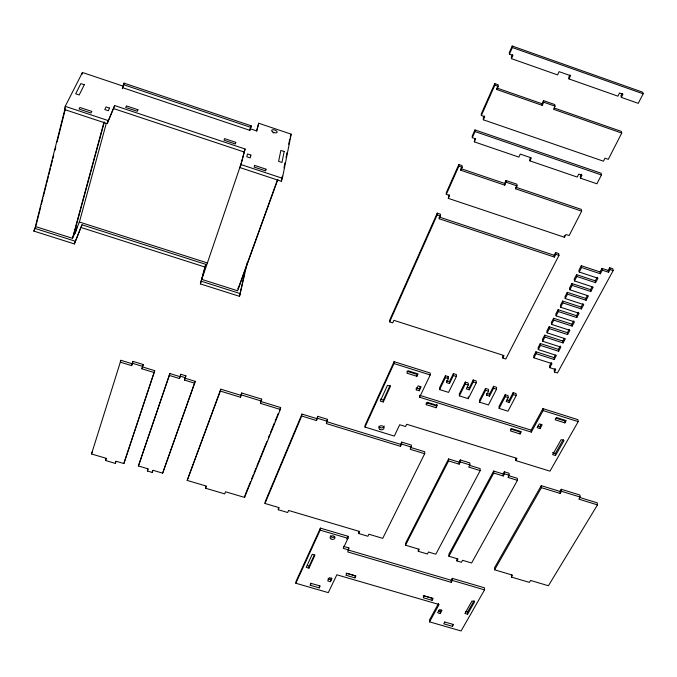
<?xml version="1.0" encoding="UTF-8"?>
<svg xmlns="http://www.w3.org/2000/svg" width="677" height="677" viewBox="0 0 677 677"><rect width="100%" height="100%" fill="white"/><g stroke="black" fill="none" stroke-linecap="round" stroke-linejoin="round"><path stroke-width="1.02" d="M439.618 389.58L445.432 377.639L445.441 375.727L448.428 376.674L448.436 378.578L446.481 382.581L449.477 383.52L453.395 375.523L453.387 373.611L456.383 374.559L456.4 376.471L448.563 392.389L439.618 389.58L439.635 387.659L445.441 375.727M448.301 198.353L449.579 195.484L446.304 194.384L446.304 192.674L458.811 164.519L462.112 165.637L462.146 167.312L460.834 170.265L504.746 185.126L506.117 182.215L505.99 180.514L516.898 184.212L517.042 185.913L515.654 188.824L581.661 211.165L569.137 235.571L565.947 234.504L564.525 237.288L448.301 198.353L449.147 194.722M446.481 382.581L446.481 380.66L449.469 381.608L449.477 383.52M440.27 613.531L441.979 610.434L439.331 609.664L437.621 612.761L440.27 613.531L440.278 611.458L441.133 609.909M439.195 218.764L440.448 215.946L440.456 214.211L437.224 213.137L389.749 320.026L389.647 321.88L392.736 322.87L393.87 320.331L504.018 355.569L502.757 358.031L505.778 358.996L558.965 255.39L558.737 253.596L555.58 252.546L554.192 255.271L554.404 257.065L439.195 218.764L439.204 217.021L554.192 255.271M389.647 321.88L437.198 214.871L437.224 213.137M426.29 402.739L426.256 404.668L436.123 407.749L436.902 404.254M432.104 600.313L433.136 598.426L424.217 595.836L423.201 597.723L432.104 600.313L432.129 598.248L423.243 595.658M343.4 546.322L348.9 547.947L347.783 551.958L451.246 582.338L451.237 580.274L452.295 578.353L484.47 587.814L484.537 589.879L461.088 630.964L429.565 621.858L429.59 619.785L438.586 603.368M419.596 397.196L430.225 374.973L430.25 373.069L394.09 361.662L365.157 425.122L365.005 427.069L394.319 436.081L399.701 424.724L405.574 426.544L406.665 424.259L516.957 458.363L515.739 460.572L549.995 471.158L578.2 421.627L577.955 419.672L542.937 408.62L531.166 430.149L531.318 432.112L419.596 397.196L419.647 395.275L531.166 430.149M358.785 531.496L358.632 533.518L367.89 536.26L368.872 534.238L382.742 538.342L424.674 453.717L424.716 451.745L410.27 447.319M469.635 465.387L480.128 468.611L480.188 470.608L435.819 554.201L428.49 552.026L427.441 554.023L418.276 551.315L418.327 549.267M419.3 388.835L416.321 387.904L416.262 389.817L419.249 390.756L419.3 388.835L420.425 386.465M416.914 376.31L418.047 373.907L407.994 370.742L406.877 373.154L416.914 376.31L416.964 374.406L406.945 371.25M424.674 453.717L410.203 449.283L411.286 447.057L411.354 445.085L401.689 442.123L400.615 444.357L400.53 446.321L326.356 423.574L327.558 419.351L317.716 416.33L316.506 420.552L301.697 416.008L301.959 414.079L316.743 418.614M418.276 551.315L419.317 549.309L405.523 545.222L405.599 543.191L448.58 458.93L459.116 462.163L459.141 464.151L448.58 460.91L448.58 458.93M400.53 446.321L401.605 444.078L401.689 442.123M365.005 427.069L393.997 363.549L394.09 361.662M383.25 401.994L390.477 386.279L387.472 385.348L380.271 401.072L383.25 401.994L383.368 400.073L390.155 385.298M354.985 577.87L355.924 575.941L346.869 573.301L345.93 575.23L354.985 577.87L355.137 575.822L346.099 573.191M348.74 549.969L343.222 548.353L347.986 538.342L348.156 536.319L320.382 528.119L296.103 581.221L295.857 583.261L328.294 592.629L336.841 574.79L439.077 604.519L429.565 621.858M330.444 581.695L331.975 578.496L329.259 577.709L327.736 580.908L330.444 581.695L331.4 578.048M319.299 587.873L320.204 585.969L310.515 583.227L310.286 585.266L319.299 587.873L319.51 585.825M295.857 583.261L320.162 530.133L320.382 528.119M308.966 568.155L314.983 555.098L312.232 554.294L306.232 567.36L308.966 568.155L309.194 566.116L314.348 554.937M316.506 420.552L317.716 416.33M358.632 533.518L359.605 531.487L288.588 510.458L287.691 512.523L278.272 509.739L278.56 507.742M278.272 509.739L279.161 507.665L264.986 503.468L265.299 501.471L301.959 414.079M280.346 409.467L280.65 407.546L260.772 401.444L260.433 403.357L280.346 409.467L244.566 497.417L225.517 491.773L224.688 493.88L205.58 488.227L206.003 486.247M260.433 403.357L261.694 399.125L241.714 392.99L240.437 397.23L220.355 391.069L220.778 389.173L240.817 395.317M244.566 497.417L244.913 495.429M240.437 397.23L241.714 392.99M123.248 86.182L122.579 87.671L249.838 130.322L250.828 127.394L251.226 125.837L124.077 83.153L123.248 86.174L82.433 72.498L65.212 106.34L64.417 109.488L107.169 123.637L114.65 105.57L245.082 148.999L240.09 167.617L281.302 181.25L282.334 176.113M283.976 167.888L285.009 162.742M286.041 157.606L287.073 152.469M288.724 144.243L289.748 139.098M281.302 181.25L282.377 178.279L291.195 134.173L258.716 123.248L256.532 130.991M36.338 224.51L33.85 231.085L74.352 243.94L81.985 224.789L205.791 264.343L200.392 283.925L239.506 296.331L244.389 274.177M239.506 296.331L247.283 262.71M238.499 286.921L238.05 288.944L277.511 179.659M205.58 488.227L206.392 486.111L187.19 480.425L220.778 389.173M147.908 469.043L147.383 470.997L152.223 472.436L152.968 470.287L162.649 473.155L194.688 383.199L195.154 381.312L185.049 378.206L185.879 375.837L180.81 374.279L179.49 378.536L169.335 375.422L169.842 373.543L179.98 376.657M258.716 123.248L256.82 130.974L250.228 128.765L251.226 125.837M65.237 107.88L35.39 226.516L72.498 238.312L79.412 222.022L106.323 123.222M36.482 223.74L40.848 206.375M41.365 204.336L42.905 198.2M43.421 196.161L46.248 184.923M46.764 182.883L48.304 176.756M48.82 174.708L50.369 168.581M50.877 166.542L52.425 160.407M52.933 158.367L53.711 155.304M54.998 150.192L55.768 147.129M57.054 142.026L65.28 109.335M162.649 473.155L195.154 381.312M240.09 167.617L245.082 148.999M249.838 130.322L250.228 128.765M81.917 74.529L82.433 72.498M194.688 383.199L184.567 380.093L185.049 378.206M184.567 380.093L185.879 375.837M179.49 378.536L180.81 374.279M152.223 472.436L152.74 470.473M200.392 283.925L205.791 264.343M72.498 238.312L104.08 121.843M73.251 236.535L104.25 122.266M75.739 230.671L74.986 233.43L76.222 230.527M76.467 229.605L76.966 227.768M74.352 243.94L81.985 224.789M107.169 123.637L114.65 105.57M122.309 88.679L124.077 83.153M147.383 470.997L148.128 468.856L138.413 465.979L169.842 373.543M154.153 372.545L154.695 370.666L142.441 366.909L141.874 368.787L154.153 372.545L123.857 463.542L116.038 461.223L115.327 463.398L105.544 460.504L106.145 458.549M123.857 463.542L154.695 370.666M115.327 463.398L115.911 461.443M143.219 364.505L142.652 366.384L132.387 363.236L132.971 361.366L143.219 364.505L141.874 368.787M131.617 365.639L132.201 363.769L120.912 360.299L120.303 362.17L131.617 365.639L132.971 361.366M105.544 460.504L106.247 458.329L91.522 453.971L120.912 360.299M91.522 453.971L92.148 452.024M240.953 164.206L201.797 279.398L237.635 290.788L277.875 179.388M138.413 465.979L169.335 375.422M290.162 137.042L291.195 134.173M187.19 480.425L220.355 391.069M261.085 400.674L261.694 399.125M245.311 494.455L250.473 481.762M251.666 478.834L253.249 474.924M254.044 472.969L256.033 468.086M256.828 466.131L266.755 441.726M268.337 437.816L269.531 434.888M270.326 432.933L274.295 423.167M275.09 421.212L278.264 413.402M279.457 410.474L280.65 407.546M264.986 503.468L301.697 416.008M327.558 419.351L326.568 421.636L400.615 444.357M621.748 133.073L553.541 109.293L555.03 106.162L554.793 104.563L543.529 100.628L543.733 102.227L542.26 105.367L496.85 89.542L498.272 86.36L498.162 84.794L494.743 83.601L481.271 113.931L481.347 115.539L484.732 116.706L483.353 119.795L603.444 161.202L604.967 158.206L608.268 159.349L621.748 133.073L621.384 131.431L554.294 108.041M446.304 194.384L458.837 166.195L458.811 164.519M474.949 129.925L472.241 136.018L472.301 137.668L475.66 138.819L474.306 141.857L518.861 157.098L520.274 154.094L531.36 157.893L529.939 160.881L577.253 177.069L578.733 174.107L582.017 175.233L580.527 178.186L596.911 183.789L601.455 174.954L601.125 173.244L474.949 129.925L475.009 131.558L472.301 137.668M481.347 115.539L494.845 85.167L494.743 83.601M512.235 46.036L509.307 52.62L509.442 54.143L512.929 55.37L511.465 58.654L557.56 74.902L559.084 71.66L570.55 75.706L569.01 78.938L617.932 96.176L619.531 92.994L622.925 94.196L621.325 97.378L638.25 103.344L643.15 93.807L642.727 92.216L512.235 46.036L512.379 47.551L509.442 54.143M484.309 115.869L483.276 118.187L483.353 119.795M474.924 138.692L474.306 141.857M512.413 54.668L511.321 57.122L511.465 58.654M310.286 585.266L311.175 583.362M504.746 185.126L504.627 183.425L505.99 180.514M542.26 105.367L542.049 103.767L543.529 100.628M33.85 231.085L35.636 227.311M416.262 389.817L418.141 385.856L421.136 386.795L419.249 390.756M346.861 539.044L348.156 536.319M530.472 157.707L529.761 159.205L529.939 160.881M569.899 74.952L568.748 77.373L569.01 78.938M348.274 549.267L348.9 547.947M426.256 404.668L427.382 402.333L437.266 405.413L436.123 407.749M447.649 378.265L448.428 376.674M449.469 381.608L453.387 373.611M465.268 382.082L459.353 393.955L459.37 395.876L468.281 398.677L476.261 382.835L476.21 380.923L473.223 379.975L469.237 387.929L469.279 389.85L466.301 388.911L468.289 384.942L468.247 383.021L465.268 382.082L465.302 383.994L459.37 395.876M469.279 389.85L473.274 381.896L473.223 379.975M581.365 174.277L580.257 176.485L580.527 178.186M622.146 93.392L620.944 95.779L621.325 97.378M486.543 395.233L488.566 391.281L488.489 389.36L485.519 388.42L479.494 400.225L479.553 402.163L488.422 404.948L496.554 389.199L496.461 387.269L493.499 386.33L489.429 394.242L489.505 396.172L486.543 395.233L486.467 393.303M405.523 545.222L448.58 460.91M479.553 402.163L485.595 390.341L485.519 388.42M554.404 257.065L555.8 254.34L555.58 252.546M489.505 396.172L493.584 388.26L493.499 386.33M459.116 462.163L460.258 459.954L469.83 462.899L469.872 464.887L468.721 467.088L480.188 470.608M459.141 464.151L460.284 461.942L460.258 459.954M505.177 394.716L499.042 406.462L499.135 408.4L507.962 411.176L516.246 395.512L516.119 393.582L513.158 392.643L509.019 400.505L509.138 402.443L506.184 401.512L508.249 397.585L508.131 395.647L505.177 394.716L505.287 396.654L499.135 408.4M509.138 402.443L513.284 394.573L513.158 392.643M535.93 351.795L536.099 353.69L554.184 359.504L553.981 357.6L535.93 351.795L533.764 355.907L533.925 357.811L551.975 363.6L549.783 367.679L555.775 369.6L554.455 372.028L557.442 372.985L613.15 270.605L612.82 268.794L609.698 267.753L608.242 270.445L608.564 272.256L602.302 270.174L601.988 268.363L608.242 270.445M540.288 343.518L540.466 345.405L558.627 351.261L558.415 349.366L540.288 343.518L538.105 347.665L538.283 349.56L556.401 355.391L554.184 359.504M544.689 335.174L544.875 337.053L563.103 342.943L562.883 341.056L544.689 335.174L542.489 339.355L542.666 341.242L560.861 347.115L558.627 351.261M549.132 326.754L549.326 328.624L567.622 334.556L567.385 332.678L549.132 326.754L546.906 330.968L547.101 332.847L565.354 338.762L563.103 342.943M553.608 318.258L553.811 320.119L572.175 326.102L571.938 324.232L553.608 318.258L551.357 322.514L551.56 324.385L569.89 330.342L567.622 334.556M558.119 309.694L558.339 311.547L576.77 317.572L576.525 315.702L558.119 309.694L555.859 313.984L556.071 315.846L574.468 321.846L572.175 326.102M562.672 301.053L562.9 302.898L581.408 308.966L581.145 307.104L562.672 301.053L560.395 305.378L560.615 307.231L579.089 313.273L576.77 317.572M567.267 292.329L567.504 294.165L586.087 300.275L585.817 298.43L567.267 292.329L564.965 296.704L565.202 298.54L583.743 304.633L581.408 308.966M571.904 283.536L572.15 285.364L590.801 291.516L590.522 289.68L571.904 283.536L569.585 287.945L569.822 289.773L588.44 295.908L586.087 300.275M576.584 274.659L576.838 276.478L595.565 282.681L595.269 280.853L576.584 274.659L574.24 279.11L574.494 280.93L593.179 287.107L590.801 291.516M581.298 265.706L581.568 267.517L600.372 273.762L600.067 271.951L581.298 265.706L578.937 270.199L579.199 272.01L597.96 278.23L595.565 282.681M533.925 357.811L536.099 353.69M538.283 349.56L540.466 345.405M542.666 341.242L544.875 337.053M547.101 332.847L549.326 328.624M551.56 324.385L553.811 320.119M556.071 315.846L558.339 311.547M560.615 307.231L562.9 302.898M565.202 298.54L567.504 294.165M569.822 289.773L572.15 285.364M574.494 280.93L576.838 276.478M579.199 272.01L581.568 267.517M551.34 362.508L549.589 365.766L549.783 367.679M553.981 357.6L555.309 355.137M558.415 349.366L560.192 346.049M562.883 341.056L564.229 338.551M567.385 332.678L569.205 329.31M571.938 324.232L573.766 320.83M576.525 315.702L578.37 312.275M581.145 307.104L583.007 303.643M585.817 298.43L587.221 295.815M590.522 289.68L591.943 287.04M595.269 280.853L597.182 277.299M600.067 271.951L601.988 268.363M493.668 471.057L493.753 473.054L503.248 475.965L503.146 473.968L493.668 471.057L448.902 554.218L448.902 556.257L457.999 558.957L456.924 560.937L461.46 562.274L462.543 560.302L471.615 562.993L517.44 480.323L517.313 478.317L508.816 475.711M600.372 273.762L602.302 270.174M448.902 556.257L493.753 473.054M555.132 368.491L554.251 370.116L554.455 372.028M520.122 433.949L521.358 431.672L511.66 428.643L510.433 430.927L520.122 433.949L519.995 431.985L510.323 428.964M608.564 272.256L610.019 269.564L609.698 267.753M503.146 473.968L504.331 471.793L509.062 473.248L509.172 475.246L507.978 477.42L517.44 480.323M503.248 475.965L504.433 473.79L504.331 471.793M531.318 432.112L543.115 410.567L542.937 408.62M451.246 582.338L452.304 580.409L452.295 578.353M540.068 428.6L542.175 424.775L539.256 423.861L537.157 427.686L540.068 428.6L539.891 426.637L541.16 424.344M444.772 621.985L443.748 623.822L452.507 626.36L453.539 624.524L444.721 622.028M564.906 422.888L566.2 420.578L556.469 417.514L555.182 419.825L564.906 422.888L564.686 420.925L555.952 418.174M555.512 455.536L564.017 440.558L561.131 439.652L552.644 454.648L555.512 455.536L555.318 453.548L563.306 439.466M467.545 614.251L474.653 601.76L471.987 600.99L464.904 613.48L467.545 614.251L467.511 612.169L474.095 600.584M541.253 485.671L541.422 487.677L560.192 493.44L559.989 491.426L541.253 485.671L494.532 567.749L494.616 569.806L512.616 575.145L511.482 577.092L529.389 582.389L530.54 580.451L548.404 585.749L597.486 504.881L597.224 502.85L579.622 497.451M494.616 569.806L541.422 487.677M559.989 491.426L561.233 489.276L579.91 495.022L580.147 497.036L578.877 499.169L597.486 504.881M560.192 493.44L561.436 491.29L561.233 489.276M307.375 565.591L309.194 566.116M465.751 611.661L467.511 612.169M327.939 578.869L330.638 579.647M438.518 610.95L440.278 611.458M320.162 530.133L347.986 538.342M452.304 580.409L484.537 589.879M347.953 549.927L451.237 580.274M504.433 473.79L509.172 475.246M561.436 491.29L580.147 497.036M460.284 461.942L469.872 464.887M180.319 376.167L185.396 377.724M241.334 394.894L261.356 401.038M317.488 418.268L327.346 421.289M401.605 444.078L411.286 447.057M380.398 399.142L383.368 400.073M552.457 452.659L555.318 453.548M537.961 426.028L539.891 426.637M427.28 403.043L436.14 405.811M393.997 363.549L430.225 374.973M543.115 410.567L578.2 421.627M487.457 393.616L489.429 394.242M467.248 387.303L469.237 387.929M507.056 399.887L509.019 400.505M453.395 375.523L456.4 376.471M493.584 388.26L496.554 389.199M473.274 381.896L476.261 382.835M513.284 394.573L516.246 395.512M445.432 377.639L448.436 378.578M465.302 383.994L468.289 384.942M485.595 390.341L488.566 391.281M505.287 396.654L508.249 397.585M34.552 228.284L75.105 241.164M201.306 281.243L240.47 293.674M79.014 221.895L207.653 263.023M81.232 227.54L204.886 267M65.212 106.34L108.024 120.523M241.114 164.604L282.377 178.279M610.019 269.564L613.15 270.605M437.198 214.871L440.448 215.946M555.8 254.34L558.965 255.39M113.812 108.642L244.075 151.97M123.417 84.642L250.828 127.394M458.837 166.195L462.146 167.312M506.117 182.215L517.042 185.913M461.799 168.92L504.627 183.425M475.009 131.558L601.455 174.954M497.73 88.315L542.049 103.767M494.845 85.167L498.272 86.36M543.733 102.227L555.03 106.162M512.379 47.551L643.15 93.807M581.661 211.165L581.391 209.421L515.51 187.114L515.654 188.824M564.288 235.511L564.525 237.288M496.749 87.968L496.85 89.542M515.62 458.591L515.739 460.572M502.647 356.136L502.757 358.031M511.372 575.027L511.482 577.092M468.239 396.747L468.281 398.677M460.8 168.581L460.834 170.265M456.907 558.889L456.924 560.937M452.498 624.279L452.507 626.36M334.751 536.675A2.446 1.803 5.6 0 1 332.246 537.335A2.446 1.803 5.6 0 1 330.334 535.837M384.147 426.087A2.598 2.039 3.7 0 1 381.684 427.889A2.598 2.039 3.7 0 1 379.01 426.146M272.975 132.7A2.869 1.312 20.2 0 1 273.686 132.895M284.188 151.53L281.954 162.463L278.594 161.346L280.87 150.421L284.188 151.53M265.993 169.174L265.612 170.883L254.171 167.092L254.569 165.391L265.993 169.174M250.905 155.109L250.228 157.885L246.817 156.751L247.511 153.975L250.905 155.109M235.791 142.365L235.351 143.981L224.053 140.224L224.51 138.599L235.791 142.365M137.93 109.733L137.287 111.307L125.753 107.465L126.421 105.9L137.93 109.733M109.522 108.083L108.328 110.74L104.817 109.572L106.018 106.924L109.522 108.083M91.75 111.392L90.989 113.008L79.116 109.073L79.903 107.465L91.75 111.392M84.303 84.735L79.209 94.975L75.697 93.807L80.842 83.584L84.303 84.735M330.689 538.714A2.446 1.803 5.6 0 0 334.844 538.283A2.446 1.803 5.6 0 0 332.052 535.812A2.446 1.803 5.6 0 0 330.689 538.714M379.958 429.43A2.606 2.039 3.7 0 0 384.037 428.033A2.606 2.039 3.7 0 0 380.339 425.918A2.606 2.039 3.7 0 0 379.958 429.43M272.289 131.566A2.869 1.312 20.2 0 0 276.961 132.506A2.869 1.312 20.2 0 0 273.982 129.806A2.869 1.312 20.2 0 0 272.289 131.566"/></g></svg>
